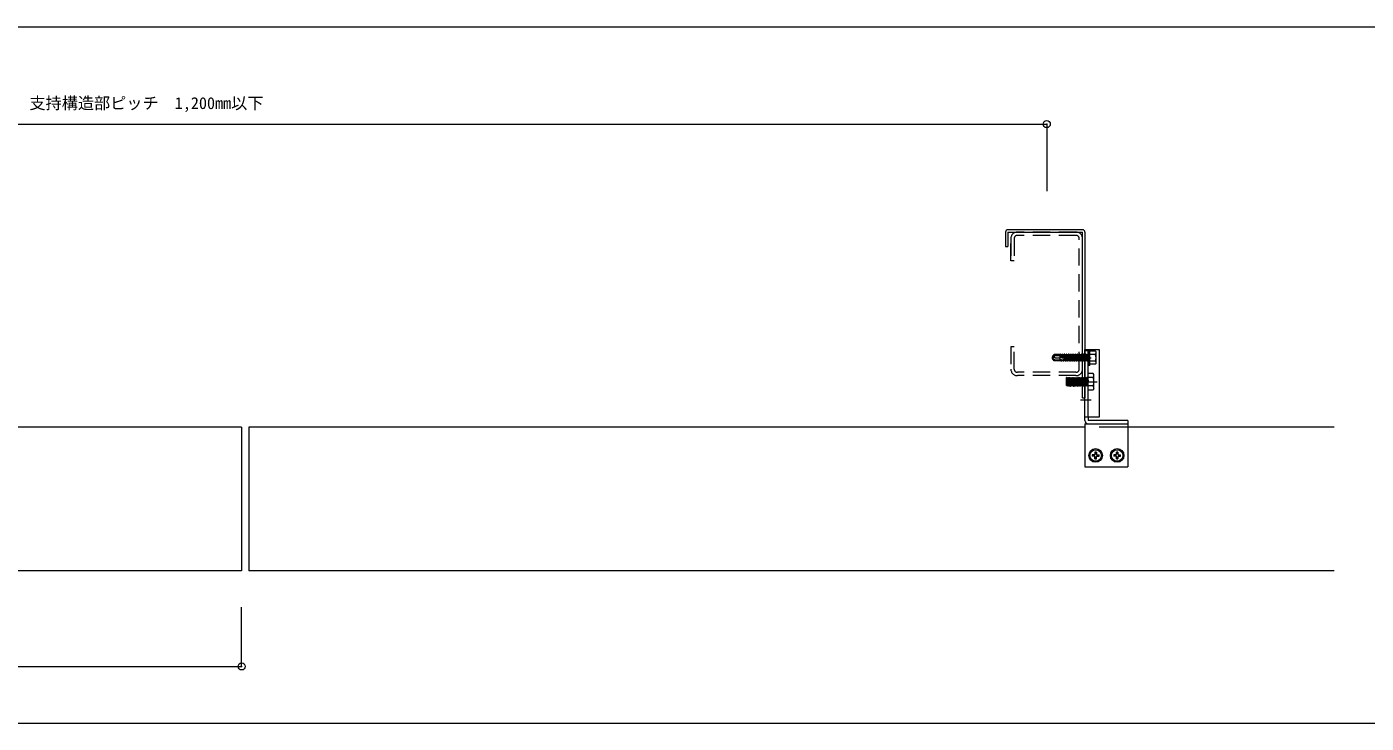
# Model space of a CAD drawing. Units: millimetres on the paper. Extents: x -210 to 210, y -148 to 148.
# Drawn here: x 38.8 to 132.1, y -95.2 to -46.6 of the extents above; entities that cross this region are included whole.
import ezdxf
from ezdxf.enums import TextEntityAlignment as Align

# ---------------------------------------------------------------- set-up
doc = ezdxf.new("R2010")
doc.units = ezdxf.units.MM
doc.header["$PDMODE"] = 32
doc.header["$PDSIZE"] = 0.5
for name, pattern in [('CHAIN1', [8, 5, -1, 1, -1]), ('DASHED1', [1.8, 1.2, -0.6]), ('DASHED2', [3, 2, -1])]:
    doc.linetypes.add(name, pattern=pattern)
for name, color, linetype, lineweight in [('4-0_中心線', 4, 'CHAIN1', 18), ('4-3_野縁', 2, 'Continuous', 18), ('4-5_寸法', 7, 'Continuous', 18), ('4-9_躯体他', 4, 'DASHED1', 18), ('4-A_クリップ', 7, 'Continuous', 18), ('4-C_ビス__アンカ__ボルト__強調図形', 2, 'Continuous', 18), ('F-3_野縁', 3, 'Continuous', 18)]:
    doc.layers.add(name, color=color, linetype=linetype, lineweight=lineweight)
doc.styles.add('ＭＳ ゴシック', font='')
doc.styles.get('ＭＳ ゴシック').set_extended_font_data('MS Gothic')

msp = doc.modelspace()

# ---------------------------------------------------------------- linework, layer by layer
at = {"layer": '4-0_中心線'}
for p, q in [((112.234, -69.694), (112.969, -69.694)), ((112.234, -69.694), (112.969, -69.694)), ((111.228, -71.374), (113.39, -71.374)), ((112.234, -72.624), (112.969, -72.624))]:
    msp.add_line(p, q, dxfattribs=at)
at = {"layer": '4-3_野縁'}
for p, q in [((53.784, -74.534), (-4.466, -74.534)), ((53.784, -74.534), (53.784, -84.534)), ((54.284, -74.534), (54.284, -84.534)), ((112.534, -74.534), (54.284, -74.534)), ((129.903, -74.534), (115.534, -74.534)), ((53.784, -84.534), (-25.182, -84.534)), ((129.903, -84.534), (54.284, -84.534))]:
    msp.add_line(p, q, dxfattribs=at)
at = {"layer": '4-5_寸法', "color": 4}
for p, q in [((-10.126, -53.424), (109.874, -53.424)), ((109.874, -53.424), (109.874, -58.096)), ((53.784, -91.193), (53.784, -87.063)), ((-4.466, -91.193), (53.784, -91.193))]:
    msp.add_line(p, q, dxfattribs=at)
at = {"layer": '4-5_寸法'}
for p in [(109.874, -53.424), (53.785, -91.194)]:
    msp.add_point(p, dxfattribs=at)
at = {"layer": '4-9_躯体他'}
for p, q in [((107.374, -62.944), (107.374, -61.404)), ((107.374, -61.404), (107.374, -62.944)), ((107.604, -61.404), (107.604, -62.944)), ((111.914, -60.944), (107.834, -60.944)), ((111.914, -61.174), (107.834, -61.174)), ((112.144, -70.484), (112.144, -61.404)), ((112.374, -70.484), (112.374, -61.404)), ((107.604, -62.944), (107.374, -62.944)), ((107.604, -68.944), (107.374, -68.944)), ((107.374, -68.944), (107.374, -70.484)), ((107.604, -70.484), (107.604, -68.944)), ((111.914, -70.714), (107.834, -70.714)), ((111.914, -70.944), (107.834, -70.944))]:
    msp.add_line(p, q, dxfattribs=at)
for centre, radius, start, end in [((107.834, -61.404), 0.46, 90, 180), ((107.834, -61.404), 0.23, 90, 180), ((111.914, -61.404), 0.46, 0, 90), ((111.914, -61.404), 0.23, 0, 90), ((107.834, -70.484), 0.46, 180, 270), ((107.834, -70.484), 0.23, 180, 270), ((111.914, -70.484), 0.23, 270, 0), ((111.914, -70.484), 0.46, 270, 0)]:
    msp.add_arc(centre, radius, start, end, dxfattribs=at)
at = {"layer": '4-A_クリップ'}
for p, q in [((107.014, -60.944), (107.014, -61.944)), ((112.374, -60.784), (107.174, -60.784)), ((107.174, -60.944), (112.374, -60.944)), ((107.174, -60.944), (107.174, -61.944)), ((112.374, -72.494), (112.374, -60.944)), ((112.534, -60.944), (112.534, -72.494)), ((107.014, -61.944), (107.174, -61.944)), ((112.534, -69.194), (112.764, -69.194)), ((112.374, -72.494), (112.534, -72.494)), ((113.534, -73.844), (112.534, -73.844)), ((112.534, -74.304), (115.534, -74.304)), ((112.764, -73.844), (112.764, -74.074)), ((115.534, -74.074), (112.764, -74.074)), ((112.764, -74.304), (115.534, -74.304)), ((115.534, -74.074), (115.534, -74.304)), ((115.534, -74.304), (115.534, -77.304))]:
    msp.add_line(p, q, dxfattribs=at)
at = {"layer": '4-A_クリップ', "linetype": 'DASHED2'}
for p, q in [((112.764, -73.844), (112.764, -69.124)), ((115.534, -74.534), (112.534, -74.534))]:
    msp.add_line(p, q, dxfattribs=at)
at = {"layer": '4-A_クリップ'}
for points in [[(112.534, -74.074), (112.534, -69.124), (113.534, -69.124), (113.534, -73.844)], [(112.534, -74.304), (112.534, -77.304), (115.534, -77.304)]]:
    msp.add_lwpolyline(points, dxfattribs=at)
for centre, radius, start, end in [((107.174, -60.944), 0.16, 90, 180), ((112.374, -60.944), 0.16, 0, 90), ((112.764, -74.074), 0.23, 180, 270)]:
    msp.add_arc(centre, radius, start, end, dxfattribs=at)
at = {"layer": '4-C_ビス__アンカ__ボルト__強調図形'}
for p, q in [((110.264, -69.694), (110.435, -69.833)), ((110.278, -69.644), (110.404, -69.482)), ((110.389, -69.907), (110.278, -69.744)), ((110.814, -69.482), (110.404, -69.482)), ((110.435, -69.833), (110.814, -69.833)), ((110.442, -69.533), (110.818, -69.533)), ((110.459, -69.699), (110.814, -69.699)), ((110.829, -69.444), (110.814, -69.444)), ((110.814, -69.908), (110.814, -69.444)), ((110.827, -69.634), (110.814, -69.544)), ((110.845, -69.882), (110.814, -69.882)), ((110.829, -69.444), (110.861, -69.659)), ((110.829, -69.444), (110.857, -69.507)), ((110.845, -69.882), (110.84, -69.857)), ((110.874, -69.944), (110.845, -69.882)), ((110.891, -69.675), (110.857, -69.507)), ((110.92, -69.507), (110.857, -69.507)), ((110.874, -69.944), (110.858, -69.842)), ((110.904, -69.944), (110.874, -69.944)), ((110.888, -69.838), (110.904, -69.944)), ((110.904, -69.944), (110.932, -69.882)), ((110.949, -69.444), (110.92, -69.507)), ((110.959, -69.7), (110.92, -69.507)), ((110.932, -69.882), (110.927, -69.852)), ((110.995, -69.882), (110.932, -69.882)), ((110.988, -69.708), (110.949, -69.444)), ((110.979, -69.444), (110.949, -69.444)), ((110.979, -69.444), (111.02, -69.716)), ((110.979, -69.444), (111.007, -69.507)), ((110.995, -69.882), (110.988, -69.846)), ((111.024, -69.944), (110.995, -69.882)), ((111.052, -69.73), (111.007, -69.507)), ((111.07, -69.507), (111.007, -69.507)), ((111.024, -69.944), (111.007, -69.835)), ((111.054, -69.944), (111.024, -69.944)), ((111.035, -69.821), (111.054, -69.944)), ((111.054, -69.944), (111.082, -69.882)), ((111.082, -69.882), (111.067, -69.804)), ((111.099, -69.444), (111.07, -69.507)), ((111.145, -69.882), (111.07, -69.507)), ((111.145, -69.882), (111.082, -69.882)), ((111.174, -69.944), (111.099, -69.444)), ((111.129, -69.444), (111.099, -69.444)), ((111.129, -69.444), (111.204, -69.944)), ((111.129, -69.444), (111.157, -69.507)), ((111.174, -69.944), (111.145, -69.882)), ((111.232, -69.882), (111.157, -69.507)), ((111.22, -69.507), (111.157, -69.507)), ((111.204, -69.944), (111.174, -69.944)), ((111.204, -69.944), (111.232, -69.882)), ((111.249, -69.444), (111.22, -69.507)), ((111.295, -69.882), (111.22, -69.507)), ((111.295, -69.882), (111.232, -69.882)), ((111.324, -69.944), (111.249, -69.444)), ((111.279, -69.444), (111.249, -69.444)), ((111.279, -69.444), (111.354, -69.944)), ((111.279, -69.444), (111.307, -69.507)), ((111.324, -69.944), (111.295, -69.882)), ((111.382, -69.882), (111.307, -69.507)), ((111.37, -69.507), (111.307, -69.507)), ((111.354, -69.944), (111.324, -69.944)), ((111.354, -69.944), (111.382, -69.882)), ((111.399, -69.444), (111.37, -69.507)), ((111.445, -69.882), (111.37, -69.507)), ((111.445, -69.882), (111.382, -69.882)), ((111.474, -69.944), (111.399, -69.444)), ((111.429, -69.444), (111.399, -69.444)), ((111.429, -69.444), (111.504, -69.944)), ((111.429, -69.444), (111.457, -69.507)), ((111.474, -69.944), (111.445, -69.882)), ((111.532, -69.882), (111.457, -69.507)), ((111.52, -69.507), (111.457, -69.507)), ((111.504, -69.944), (111.474, -69.944)), ((111.504, -69.944), (111.532, -69.882)), ((111.549, -69.444), (111.52, -69.507)), ((111.595, -69.882), (111.52, -69.507)), ((111.595, -69.882), (111.532, -69.882)), ((111.624, -69.944), (111.549, -69.444)), ((111.579, -69.444), (111.549, -69.444)), ((111.579, -69.444), (111.654, -69.944)), ((111.579, -69.444), (111.607, -69.507)), ((111.624, -69.944), (111.595, -69.882)), ((111.682, -69.882), (111.607, -69.507)), ((111.67, -69.507), (111.607, -69.507)), ((111.654, -69.944), (111.624, -69.944)), ((111.654, -69.944), (111.682, -69.882)), ((111.699, -69.444), (111.67, -69.507)), ((111.745, -69.882), (111.67, -69.507)), ((111.745, -69.882), (111.682, -69.882)), ((111.774, -69.944), (111.699, -69.444)), ((111.729, -69.444), (111.699, -69.444)), ((111.729, -69.444), (111.804, -69.944)), ((111.729, -69.444), (111.757, -69.507)), ((111.774, -69.944), (111.745, -69.882)), ((111.832, -69.882), (111.757, -69.507)), ((111.82, -69.507), (111.757, -69.507)), ((111.804, -69.944), (111.774, -69.944)), ((111.804, -69.944), (111.832, -69.882)), ((111.849, -69.444), (111.82, -69.507)), ((111.895, -69.882), (111.82, -69.507)), ((111.895, -69.882), (111.832, -69.882)), ((111.924, -69.944), (111.849, -69.444)), ((111.879, -69.444), (111.849, -69.444)), ((111.879, -69.444), (111.954, -69.944)), ((111.879, -69.444), (111.907, -69.507)), ((111.924, -69.944), (111.895, -69.882)), ((111.982, -69.882), (111.907, -69.507)), ((111.97, -69.507), (111.907, -69.507)), ((111.954, -69.944), (111.924, -69.944)), ((111.954, -69.944), (111.982, -69.882)), ((111.999, -69.444), (111.97, -69.507)), ((112.045, -69.882), (111.97, -69.507)), ((112.045, -69.882), (111.982, -69.882)), ((112.074, -69.944), (111.999, -69.444)), ((112.029, -69.444), (111.999, -69.444)), ((112.029, -69.444), (112.104, -69.944)), ((112.029, -69.444), (112.057, -69.507)), ((112.074, -69.944), (112.045, -69.882)), ((112.132, -69.882), (112.057, -69.507)), ((112.12, -69.507), (112.057, -69.507)), ((112.104, -69.944), (112.074, -69.944)), ((112.104, -69.944), (112.132, -69.882)), ((112.149, -69.444), (112.12, -69.507)), ((112.195, -69.882), (112.12, -69.507)), ((112.195, -69.882), (112.132, -69.882)), ((112.224, -69.944), (112.149, -69.444)), ((112.179, -69.444), (112.149, -69.444)), ((112.179, -69.444), (112.254, -69.944)), ((112.179, -69.444), (112.207, -69.507)), ((112.224, -69.944), (112.195, -69.882)), ((112.282, -69.882), (112.207, -69.507)), ((112.27, -69.507), (112.207, -69.507)), ((112.254, -69.944), (112.224, -69.944)), ((112.254, -69.944), (112.282, -69.882)), ((112.299, -69.444), (112.27, -69.507)), ((112.345, -69.882), (112.27, -69.507)), ((112.345, -69.882), (112.282, -69.882)), ((112.374, -69.944), (112.299, -69.444)), ((112.329, -69.444), (112.299, -69.444)), ((112.329, -69.444), (112.404, -69.944)), ((112.329, -69.444), (112.357, -69.507)), ((112.374, -69.944), (112.345, -69.882)), ((112.432, -69.882), (112.357, -69.507)), ((112.42, -69.507), (112.357, -69.507)), ((112.404, -69.944), (112.374, -69.944)), ((112.404, -69.944), (112.432, -69.882)), ((112.449, -69.444), (112.42, -69.507)), ((112.495, -69.882), (112.42, -69.507)), ((112.495, -69.882), (112.432, -69.882)), ((112.524, -69.944), (112.449, -69.444)), ((112.479, -69.444), (112.449, -69.444)), ((112.479, -69.444), (112.554, -69.944)), ((112.479, -69.444), (112.507, -69.507)), ((112.524, -69.944), (112.495, -69.882)), ((112.582, -69.882), (112.507, -69.507)), ((112.57, -69.507), (112.507, -69.507)), ((112.554, -69.944), (112.524, -69.944)), ((112.554, -69.944), (112.582, -69.882)), ((112.599, -69.444), (112.57, -69.507)), ((112.645, -69.882), (112.57, -69.507)), ((112.645, -69.882), (112.582, -69.882)), ((112.674, -69.944), (112.599, -69.444)), ((112.629, -69.444), (112.599, -69.444)), ((112.629, -69.444), (112.704, -69.944)), ((112.629, -69.444), (112.652, -69.494)), ((112.674, -69.944), (112.645, -69.882)), ((112.727, -69.894), (112.652, -69.494)), ((112.764, -69.494), (112.652, -69.494)), ((112.704, -69.944), (112.674, -69.944)), ((112.704, -69.944), (112.727, -69.894)), ((112.764, -69.894), (112.727, -69.894)), ((112.889, -69.144), (112.814, -69.144)), ((112.889, -70.244), (112.889, -69.144)), ((113.278, -69.463), (112.889, -69.463)), ((113.278, -69.925), (112.889, -69.925)), ((113.314, -70.094), (113.314, -69.294)), ((113.119, -70.797), (112.764, -70.797)), ((112.764, -71.951), (112.764, -70.797)), ((112.889, -70.244), (112.814, -70.244)), ((113.164, -70.874), (113.119, -70.797)), ((113.164, -71.874), (113.164, -70.874)), ((111.27, -71.074), (111.264, -71.085)), ((111.264, -71.62), (111.264, -71.085)), ((111.289, -71.62), (111.264, -71.374)), ((111.264, -71.62), (111.289, -71.62)), ((111.32, -71.674), (111.27, -71.074)), ((111.282, -71.074), (111.27, -71.074)), ((111.282, -71.074), (111.332, -71.674)), ((111.282, -71.074), (111.314, -71.128)), ((111.32, -71.674), (111.289, -71.62)), ((111.364, -71.62), (111.314, -71.128)), ((111.339, -71.128), (111.314, -71.128)), ((111.332, -71.674), (111.32, -71.674)), ((111.332, -71.674), (111.364, -71.62)), ((111.37, -71.074), (111.339, -71.128)), ((111.339, -71.128), (111.389, -71.62)), ((111.389, -71.62), (111.364, -71.62)), ((111.42, -71.674), (111.37, -71.074)), ((111.37, -71.074), (111.382, -71.074)), ((111.382, -71.074), (111.432, -71.674)), ((111.382, -71.074), (111.414, -71.128)), ((111.42, -71.674), (111.389, -71.62)), ((111.464, -71.62), (111.414, -71.128)), ((111.414, -71.128), (111.439, -71.128)), ((111.42, -71.674), (111.432, -71.674)), ((111.432, -71.674), (111.464, -71.62)), ((111.47, -71.074), (111.439, -71.128)), ((111.439, -71.128), (111.489, -71.62)), ((111.464, -71.62), (111.489, -71.62)), ((111.52, -71.674), (111.47, -71.074)), ((111.47, -71.074), (111.482, -71.074)), ((111.482, -71.074), (111.532, -71.674)), ((111.482, -71.074), (111.514, -71.128)), ((111.52, -71.674), (111.489, -71.62)), ((111.564, -71.62), (111.514, -71.128)), ((111.514, -71.128), (111.539, -71.128)), ((111.52, -71.674), (111.532, -71.674)), ((111.532, -71.674), (111.564, -71.62)), ((111.57, -71.074), (111.539, -71.128)), ((111.589, -71.62), (111.539, -71.128)), ((111.564, -71.62), (111.589, -71.62)), ((111.62, -71.674), (111.57, -71.074)), ((111.582, -71.074), (111.57, -71.074)), ((111.582, -71.074), (111.632, -71.674)), ((111.582, -71.074), (111.614, -71.128)), ((111.62, -71.674), (111.589, -71.62)), ((111.664, -71.62), (111.614, -71.128)), ((111.639, -71.128), (111.614, -71.128)), ((111.632, -71.674), (111.62, -71.674)), ((111.632, -71.674), (111.664, -71.62)), ((111.67, -71.074), (111.639, -71.128)), ((111.639, -71.128), (111.689, -71.62)), ((111.689, -71.62), (111.664, -71.62)), ((111.72, -71.674), (111.67, -71.074)), ((111.67, -71.074), (111.682, -71.074)), ((111.682, -71.074), (111.732, -71.674)), ((111.682, -71.074), (111.714, -71.128)), ((111.72, -71.674), (111.689, -71.62)), ((111.764, -71.62), (111.714, -71.128)), ((111.714, -71.128), (111.739, -71.128)), ((111.72, -71.674), (111.732, -71.674)), ((111.732, -71.674), (111.764, -71.62)), ((111.77, -71.074), (111.739, -71.128)), ((111.739, -71.128), (111.789, -71.62)), ((111.764, -71.62), (111.789, -71.62)), ((111.82, -71.674), (111.77, -71.074)), ((111.77, -71.074), (111.782, -71.074)), ((111.782, -71.074), (111.832, -71.674)), ((111.82, -71.674), (111.789, -71.62)), ((111.864, -71.62), (111.814, -71.128)), ((111.82, -71.674), (111.832, -71.674)), ((111.832, -71.674), (111.864, -71.62)), ((111.87, -71.074), (111.839, -71.128)), ((111.889, -71.62), (111.839, -71.128)), ((111.889, -71.62), (111.864, -71.62)), ((111.92, -71.674), (111.87, -71.074)), ((111.882, -71.074), (111.87, -71.074)), ((111.882, -71.074), (111.932, -71.674)), ((111.882, -71.074), (111.914, -71.128)), ((111.92, -71.674), (111.889, -71.62)), ((111.964, -71.62), (111.914, -71.128)), ((111.914, -71.128), (111.939, -71.128)), ((111.932, -71.674), (111.92, -71.674)), ((111.932, -71.674), (111.964, -71.62)), ((111.97, -71.074), (111.939, -71.128)), ((111.939, -71.128), (111.989, -71.62)), ((111.964, -71.62), (111.989, -71.62)), ((112.02, -71.674), (111.97, -71.074)), ((111.97, -71.074), (111.982, -71.074)), ((111.982, -71.074), (112.032, -71.674)), ((111.982, -71.074), (112.014, -71.128)), ((112.02, -71.674), (111.989, -71.62)), ((112.064, -71.62), (112.014, -71.128)), ((112.014, -71.128), (112.039, -71.128)), ((112.02, -71.674), (112.032, -71.674)), ((112.032, -71.674), (112.064, -71.62)), ((112.07, -71.074), (112.039, -71.128)), ((112.089, -71.62), (112.039, -71.128)), ((112.064, -71.62), (112.089, -71.62)), ((112.12, -71.674), (112.07, -71.074)), ((112.082, -71.074), (112.07, -71.074)), ((112.082, -71.074), (112.132, -71.674)), ((112.082, -71.074), (112.114, -71.128)), ((112.12, -71.674), (112.089, -71.62)), ((112.164, -71.62), (112.114, -71.128)), ((112.139, -71.128), (112.114, -71.128)), ((112.132, -71.674), (112.12, -71.674)), ((112.132, -71.674), (112.164, -71.62)), ((112.17, -71.074), (112.139, -71.128)), ((112.139, -71.128), (112.189, -71.62)), ((112.189, -71.62), (112.164, -71.62)), ((112.22, -71.674), (112.17, -71.074)), ((112.17, -71.074), (112.182, -71.074)), ((112.182, -71.074), (112.232, -71.674)), ((112.182, -71.074), (112.214, -71.128)), ((112.22, -71.674), (112.189, -71.62)), ((112.264, -71.62), (112.214, -71.128)), ((112.214, -71.128), (112.239, -71.128)), ((112.22, -71.674), (112.232, -71.674)), ((112.232, -71.674), (112.264, -71.62)), ((112.27, -71.074), (112.239, -71.128)), ((112.239, -71.128), (112.289, -71.62)), ((112.264, -71.62), (112.289, -71.62)), ((112.32, -71.674), (112.27, -71.074)), ((112.27, -71.074), (112.282, -71.074)), ((112.282, -71.074), (112.332, -71.674)), ((112.282, -71.074), (112.314, -71.128)), ((112.32, -71.674), (112.289, -71.62)), ((112.364, -71.62), (112.314, -71.128)), ((112.314, -71.128), (112.339, -71.128)), ((112.32, -71.674), (112.332, -71.674)), ((112.332, -71.674), (112.364, -71.62)), ((112.37, -71.074), (112.339, -71.128)), ((112.389, -71.62), (112.339, -71.128)), ((112.364, -71.62), (112.389, -71.62)), ((112.42, -71.674), (112.37, -71.074)), ((112.382, -71.074), (112.37, -71.074)), ((112.382, -71.074), (112.432, -71.674)), ((112.382, -71.074), (112.414, -71.128)), ((112.42, -71.674), (112.389, -71.62)), ((112.464, -71.62), (112.414, -71.128)), ((112.439, -71.128), (112.414, -71.128)), ((112.432, -71.674), (112.42, -71.674)), ((112.432, -71.674), (112.464, -71.62)), ((112.47, -71.074), (112.439, -71.128)), ((112.439, -71.128), (112.489, -71.62)), ((112.489, -71.62), (112.464, -71.62)), ((112.52, -71.674), (112.47, -71.074)), ((112.47, -71.074), (112.482, -71.074)), ((112.482, -71.074), (112.532, -71.674)), ((112.482, -71.074), (112.514, -71.128)), ((112.52, -71.674), (112.489, -71.62)), ((112.564, -71.62), (112.514, -71.128)), ((112.514, -71.128), (112.539, -71.128)), ((112.52, -71.674), (112.532, -71.674)), ((112.532, -71.674), (112.564, -71.62)), ((112.57, -71.074), (112.539, -71.128)), ((112.539, -71.128), (112.589, -71.62)), ((112.564, -71.62), (112.589, -71.62)), ((112.62, -71.674), (112.57, -71.074)), ((112.57, -71.074), (112.582, -71.074)), ((112.582, -71.074), (112.632, -71.674)), ((112.582, -71.074), (112.614, -71.128)), ((112.62, -71.674), (112.589, -71.62)), ((112.664, -71.62), (112.614, -71.128)), ((112.614, -71.128), (112.639, -71.128)), ((112.62, -71.674), (112.632, -71.674)), ((112.632, -71.674), (112.664, -71.62)), ((112.67, -71.074), (112.639, -71.128)), ((112.689, -71.62), (112.639, -71.128)), ((112.664, -71.62), (112.689, -71.62)), ((112.72, -71.674), (112.67, -71.074)), ((112.682, -71.074), (112.67, -71.074)), ((112.682, -71.074), (112.732, -71.674)), ((112.682, -71.074), (112.714, -71.128)), ((112.72, -71.674), (112.689, -71.62)), ((112.764, -71.62), (112.714, -71.128)), ((112.739, -71.128), (112.714, -71.128)), ((112.732, -71.674), (112.72, -71.674)), ((112.732, -71.674), (112.764, -71.62)), ((112.764, -71.085), (112.739, -71.128)), ((112.739, -71.128), (112.764, -71.374)), ((113.119, -71.085), (112.764, -71.085)), ((113.119, -71.663), (112.764, -71.663)), ((113.119, -71.951), (112.764, -71.951)), ((113.164, -71.874), (113.119, -71.951)), ((113.184, -76.464), (113.074, -76.464)), ((113.074, -76.544), (113.074, -76.464)), ((113.334, -76.264), (113.234, -76.264)), ((113.234, -76.264), (113.234, -76.404)), ((113.324, -76.404), (113.324, -76.294)), ((113.334, -76.264), (113.334, -76.404)), ((113.384, -76.454), (113.524, -76.454)), ((114.684, -76.464), (114.574, -76.464)), ((114.574, -76.544), (114.574, -76.464)), ((114.834, -76.264), (114.734, -76.264)), ((114.734, -76.264), (114.734, -76.404)), ((114.824, -76.404), (114.824, -76.294)), ((114.834, -76.264), (114.834, -76.404)), ((114.884, -76.454), (115.024, -76.454)), ((113.184, -76.554), (113.044, -76.554)), ((113.184, -76.544), (113.074, -76.544)), ((113.234, -76.744), (113.234, -76.604)), ((113.234, -76.744), (113.334, -76.744)), ((113.244, -76.604), (113.244, -76.714)), ((113.334, -76.744), (113.334, -76.604)), ((113.384, -76.544), (113.494, -76.544)), ((114.684, -76.554), (114.544, -76.554)), ((114.684, -76.544), (114.574, -76.544)), ((114.734, -76.744), (114.734, -76.604)), ((114.734, -76.744), (114.834, -76.744)), ((114.744, -76.604), (114.744, -76.714)), ((114.834, -76.744), (114.834, -76.604)), ((114.884, -76.544), (114.994, -76.544))]:
    msp.add_line(p, q, dxfattribs=at)
for points in [[(110.814, -69.867), (110.399, -69.867), (110.304, -69.726)], [(110.814, -69.907), (110.389, -69.907), (110.399, -69.867)], [(112.814, -70.244), (112.814, -69.144), (112.764, -69.194)], [(112.814, -70.244), (112.764, -70.194), (112.764, -69.194)], [(113.314, -69.294), (113.278, -69.232), (112.889, -69.232)], [(113.314, -70.094), (113.278, -70.156), (112.889, -70.156)], [(111.782, -71.074), (111.814, -71.128), (111.839, -71.128)], [(113.184, -76.454), (113.044, -76.454), (113.044, -76.554)], [(113.244, -76.404), (113.244, -76.294), (113.324, -76.294)], [(113.384, -76.554), (113.524, -76.554), (113.524, -76.454)], [(113.384, -76.464), (113.494, -76.464), (113.494, -76.544)], [(114.684, -76.454), (114.544, -76.454), (114.544, -76.554)], [(114.744, -76.404), (114.744, -76.294), (114.824, -76.294)], [(114.884, -76.554), (115.024, -76.554), (115.024, -76.454)], [(114.884, -76.464), (114.994, -76.464), (114.994, -76.544)], [(113.324, -76.604), (113.324, -76.714), (113.244, -76.714)], [(114.824, -76.604), (114.824, -76.714), (114.744, -76.714)]]:
    msp.add_lwpolyline(points, dxfattribs=at)
for centre, radius in [((113.284, -76.504), 0.475), ((113.284, -76.504), 0.4), ((114.784, -76.504), 0.475), ((114.784, -76.504), 0.4)]:
    msp.add_circle(centre, radius, dxfattribs=at)
for centre, radius, start, end in [((110.21, -69.462), 0.238, 282.95806, 303.46934), ((110.352, -70.019), 0.337, 71.58336, 105.23213), ((110.36, -69.694), 0.096, 148.6204, 211.3796), ((110.308, -69.603), 0.067, 300.20128, 330.0959), ((110.173, -69.497), 0.238, 324.24241, 342.60135), ((110.478, -69.615), 0.0898, 163.7369, 191.40419), ((110.493, -69.596), 0.109, 199.96402, 251.85474), ((110.478, -69.615), 0.0898, 113.99666, 153.93747), ((110.201, -69.516), 0.206, 345.41495, 9.75084), ((110.455, -69.484), 0.0513, 196.98066, 255.00134), ((111.015, -69.415), 0.288, 225.58881, 255.25723), ((110.811, -69.815), 0.0518, 273.29153, 324.19192), ((110.881, -69.889), 0.052, 57.72436, 122.27564), ((110.949, -69.767), 0.0883, 242.89436, 301.97894), ((111.126, -69.177), 0.549, 250.3806, 257.46439), ((110.356, -68.516), 1.471, 295.75994, 299.70844), ((110.969, -69.883), 0.175, 42.54206, 77.34161), ((111.072, -69.771), 0.0261, 299.14234, 13.89801), ((112.971, -69.305), 0.345, 332.72818, 352.88758), ((112.549, -69.694), 0.764, 342.41205, 17.58795), ((112.971, -70.083), 0.345, 7.11242, 27.27182), ((112.908, -70.941), 0.256, 325.61575, 25.61575), ((112.208, -71.374), 0.955, 342.41205, 17.58795), ((112.908, -71.807), 0.256, 334.38425, 34.38425), ((113.184, -76.404), 0.06, 270, 0), ((113.184, -76.404), 0.05, 270, 0), ((113.384, -76.404), 0.06, 180, 270), ((113.384, -76.404), 0.05, 180, 270), ((114.684, -76.404), 0.06, 270, 0), ((114.684, -76.404), 0.05, 270, 0), ((114.884, -76.404), 0.06, 180, 270), ((114.884, -76.404), 0.05, 180, 270), ((113.184, -76.604), 0.06, 0, 90), ((113.184, -76.604), 0.05, 0, 90), ((113.384, -76.604), 0.06, 90, 180), ((113.384, -76.604), 0.05, 90, 180), ((114.684, -76.604), 0.06, 0, 90), ((114.684, -76.604), 0.05, 0, 90), ((114.884, -76.604), 0.06, 90, 180), ((114.884, -76.604), 0.05, 90, 180)]:
    msp.add_arc(centre, radius, start, end, dxfattribs=at)
at = {"layer": 'F-3_野縁'}
for points in [[(-45.25, -46.65), (-45.25, -95.15), (153, -95.15)], [(-45.25, -46.65), (153, -46.65), (153, -95.15)]]:
    msp.add_lwpolyline(points, dxfattribs=at)

# ---------------------------------------------------------------- texts
at = {"layer": '4-5_寸法', "style": 'ＭＳ ゴシック'}
msp.add_text('支持構造部ピッチ\u30001,200mm以下', height=0.8248, dxfattribs=at).set_placement((38.999, -52.624), align=Align.BOTTOM_LEFT)

doc.saveas('drawing.dxf')
